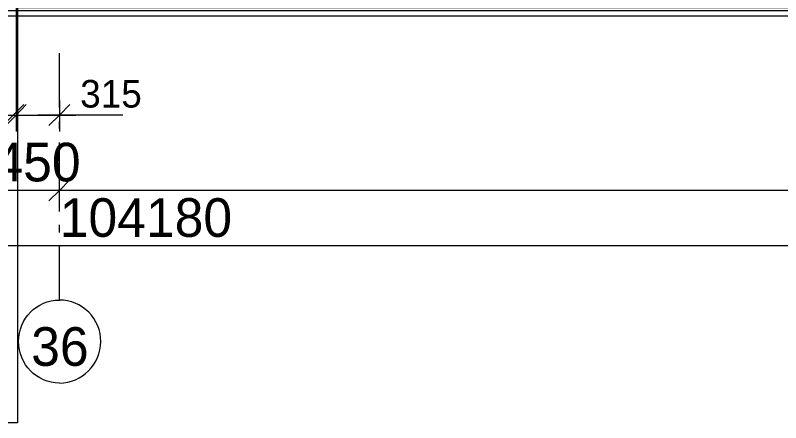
# Model space of a CAD drawing. Header units: millimetres. Extents: x -28928 to 100580, y -22867 to 36490.
# Drawn here: x 29480 to 35031, y -7721 to -4768 of the extents above; entities that cross this region are included whole.
import ezdxf

# ---------------------------------------------------------------- set-up
doc = ezdxf.new("R2010")
doc.units = ezdxf.units.MM
doc.layers.add('PDF _Геометрия', color=7, linetype='Continuous', true_color=0x8f8e8d)
doc.layers.add('PDF _Текст', color=7, linetype='Continuous')

msp = doc.modelspace()

# ---------------------------------------------------------------- linework, layer by layer
at = {"layer": 'PDF _Геометрия', "color": 7, "lineweight": 9}
for points in [[(29494.9, -4159), (29494.9, -7721.3), (28779.9, -7721.3)], [(-7168.9, -4734.3), (45263, -4734.3), (45263, -4713.2), (29486.4, -4713.2), (29486.4, -5491.6), (29486.4, -5610.1)], [(-23144.3, -4772.4), (84689.5, -4772.4)], [(29799.5, -5436.6), (29799.5, -5043.2)], [(29799.5, -5385.9), (29799.5, -5491.6), (29799.5, -5610.1)], [(29228.4, -5491.6), (29465.3, -5491.6), (29486.4, -5491.6), (29918, -5491.6)], [(30260.7, -5491.6), (29854.5, -5491.6), (29643, -5491.6)], [(29799.5, -5589), (29799.5, -5538.2)], [(29799.5, -6189.7), (29799.5, -5690.5)], [(29799.5, -6143.2), (29799.5, -6037.4), (29799.5, -5919)], [(82087.6, -6037.4), (56081.1, -6037.4), (29799.5, -6037.4), (29351.1, -6037.4), (5066.4, -6037.4), (4816.8, -6037.4), (-21587.4, -6037.4)], [(29799.5, -6342), (29799.5, -6287)], [(82417.6, -6439.3), (-21938.6, -6439.3)], [(29799.5, -6837), (29799.5, -6443.6)]]:
    msp.add_lwpolyline(points, dxfattribs=at)
at = {"layer": 'PDF _Геометрия', "color": 7, "lineweight": 18}
for points in [[(29541.4, -5415.5), (29465.3, -5491.6), (29389.1, -5567.8)], [(29558.4, -5415.5), (29486.4, -5491.6), (29410.3, -5567.8)], [(29875.7, -5415.5), (29799.5, -5491.6), (29723.4, -5567.8)], [(29723.4, -6113.6), (29799.5, -6037.4), (29875.7, -5961.3)]]:
    msp.add_lwpolyline(points, dxfattribs=at)
msp.add_lwpolyline([(29799.5, -7433.6, 0.411972), (30099.9, -7133.2, 0.417263), (29799.5, -6832.8)], format="xyb", dxfattribs=at)
for points in [[(29503.4, -7133.2), (29503.4, -6964), (29634.5, -6832.8), (29799.5, -6832.8)], [(29799.5, -7433.6), (29634.5, -7433.6), (29503.4, -7298.2), (29503.4, -7133.2)]]:
    msp.add_open_spline(points, degree=3, dxfattribs=at)

# ---------------------------------------------------------------- texts
at = {"layer": 'PDF _Текст', "attachment_point": 4, "style": ''}
for s, insert, char_height in [('315', (29950.5, -5338.3), 200.3), ('450', (29328.6, -5834.2), 280.13), ('104180', (29802.4, -6236.1), 280.13), ('36', (29595.1, -7171.1), 280.13)]:
    msp.add_mtext(s, dxfattribs=dict(at, insert=insert, char_height=char_height))

doc.saveas('drawing.dxf')
